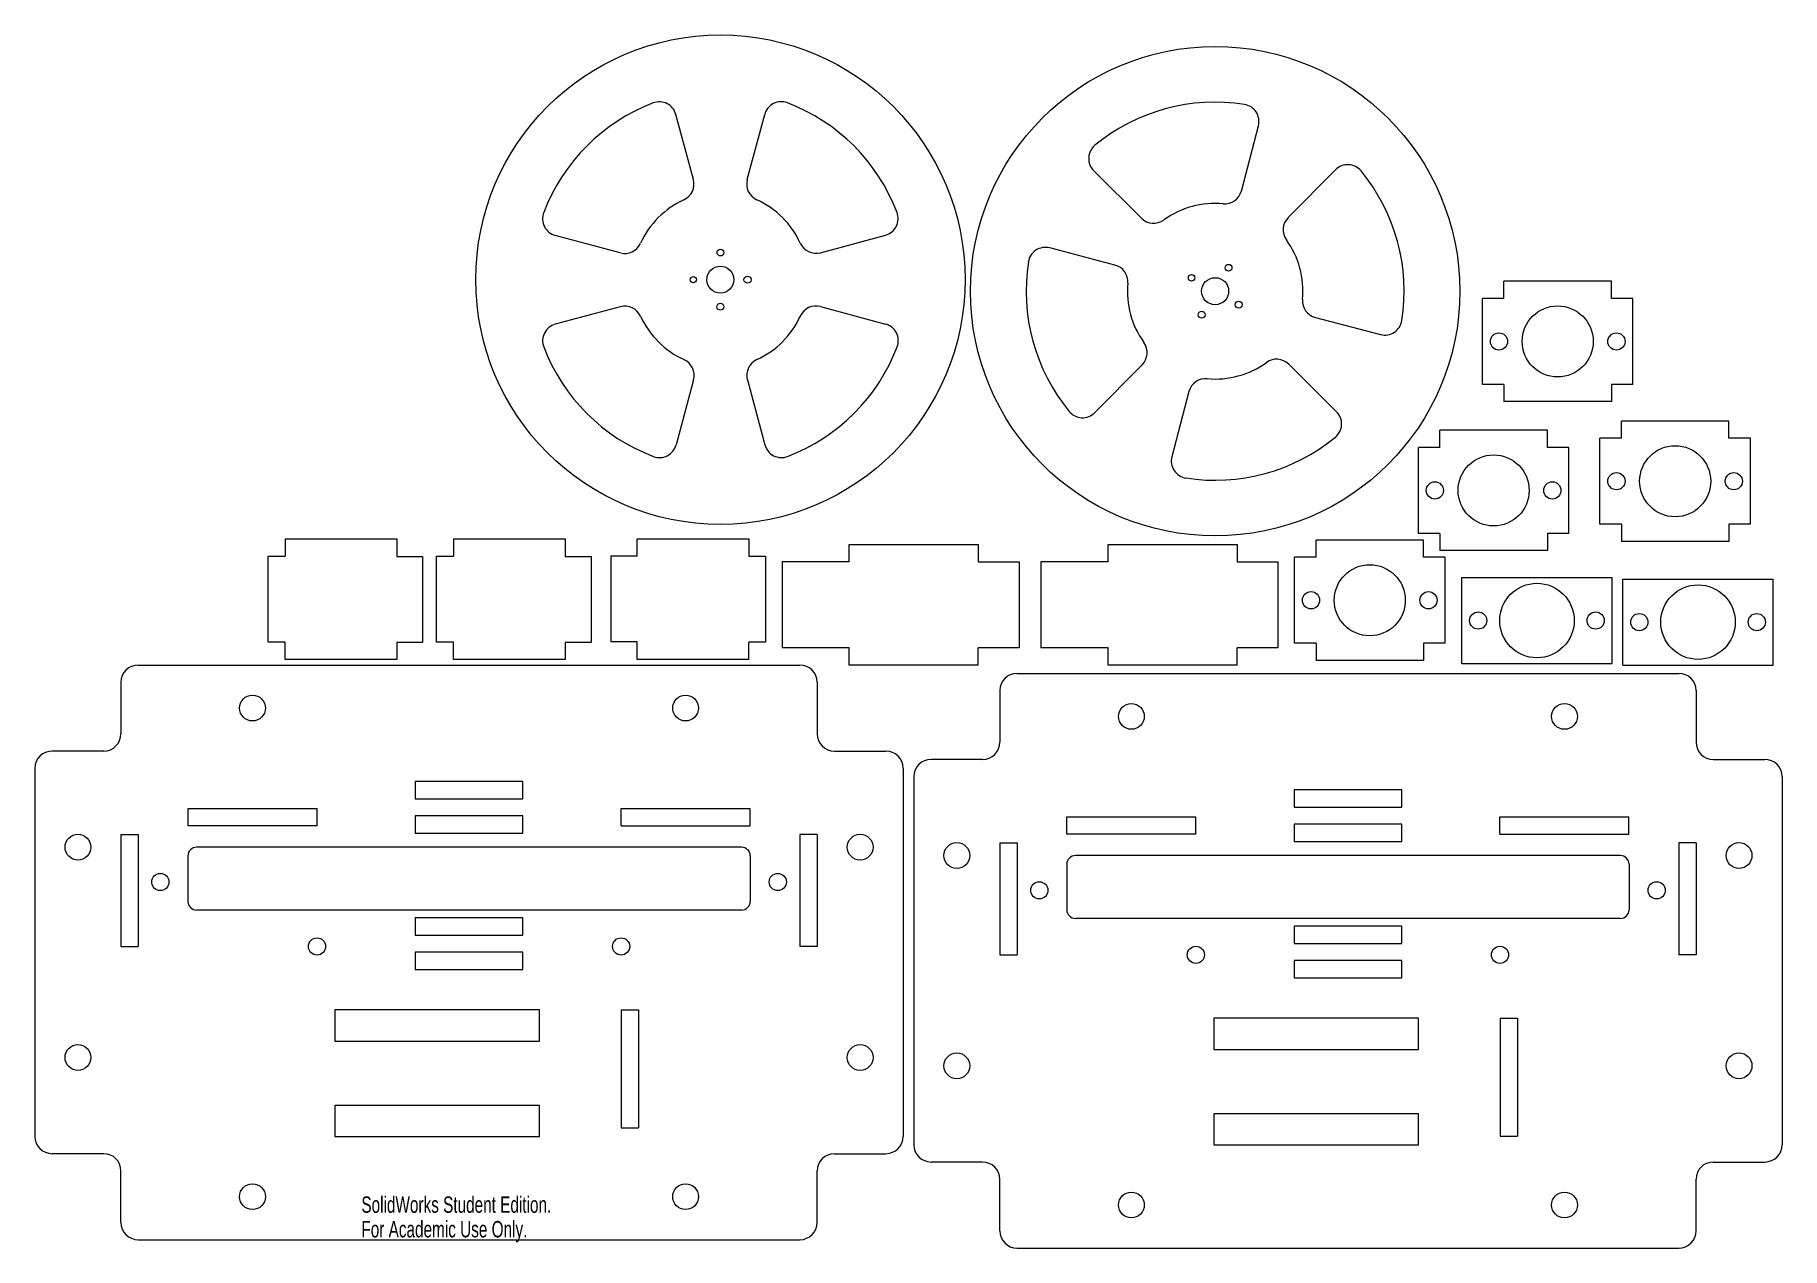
# Model space of a CAD drawing. Header units: inches. Extents: x -3.8 to 16.5, y -0.1 to 14.
import ezdxf

# ---------------------------------------------------------------- set-up
doc = ezdxf.new("R2010")
doc.units = ezdxf.units.IN
doc.header["$MEASUREMENT"] = 0
doc.styles.add('SLDTEXTSTYLE0', font='TXT', dxfattribs={"width": 0.7})

msp = doc.modelspace()

# ---------------------------------------------------------------- linework, layer by layer
at = {"color": 7, "linetype": 'Continuous', "lineweight": 15}
for p, q in [((3.861, 12.352), (3.657, 13.109)), ((4.487, 12.353), (4.69, 13.109)), ((10.233, 12.22), (10.431, 12.978)), ((9.072, 11.903), (8.516, 12.455)), ((10.776, 11.91), (11.328, 12.466)), ((3.011, 11.501), (2.254, 11.704)), ((5.338, 11.503), (6.095, 11.707)), ((8.762, 11.359), (8.004, 11.558)), ((13.286, 10.971), (13.036, 10.971)), ((13.036, 9.971), (13.036, 10.971)), ((14.536, 11.171), (13.286, 11.171)), ((13.286, 10.971), (13.286, 11.171)), ((14.536, 10.971), (14.536, 11.171)), ((14.786, 10.971), (14.536, 10.971)), ((14.786, 9.971), (14.786, 10.971)), ((3.011, 10.875), (2.255, 10.671)), ((5.338, 10.877), (6.095, 10.673)), ((11.093, 10.75), (11.852, 10.552)), ((9.079, 10.199), (8.527, 9.643)), ((10.783, 10.206), (11.34, 9.654)), ((3.862, 10.025), (3.659, 9.268)), ((4.488, 10.026), (4.692, 9.269)), ((13.286, 9.971), (13.036, 9.971)), ((13.286, 9.971), (13.286, 9.771)), ((14.536, 9.971), (14.536, 9.771)), ((14.786, 9.971), (14.536, 9.971)), ((9.623, 9.889), (9.425, 9.131)), ((14.536, 9.771), (13.286, 9.771)), ((13.791, 9.439), (12.541, 9.439)), ((12.541, 9.239), (12.541, 9.439)), ((13.791, 9.239), (13.791, 9.439)), ((14.652, 9.346), (14.402, 9.346)), ((14.402, 8.346), (14.402, 9.346)), ((15.902, 9.546), (14.652, 9.546)), ((14.652, 9.346), (14.652, 9.546)), ((15.902, 9.346), (15.902, 9.546)), ((16.152, 9.346), (15.902, 9.346)), ((16.152, 8.346), (16.152, 9.346)), ((12.541, 9.239), (12.291, 9.239)), ((12.291, 8.239), (12.291, 9.239)), ((14.041, 9.239), (13.791, 9.239)), ((14.041, 8.239), (14.041, 9.239)), ((14.652, 8.346), (14.402, 8.346)), ((14.652, 8.346), (14.652, 8.146)), ((15.902, 8.346), (15.902, 8.146)), ((16.152, 8.346), (15.902, 8.346)), ((-0.888, 8.175), (-0.888, 7.975)), ((-0.888, 8.175), (0.412, 8.175)), ((0.412, 8.175), (0.412, 7.972)), ((1.071, 8.175), (1.071, 7.975)), ((1.071, 8.175), (2.371, 8.175)), ((2.371, 8.175), (2.371, 7.972)), ((3.205, 7.978), (3.205, 8.175)), ((3.205, 8.175), (4.505, 8.175)), ((4.505, 8.175), (4.505, 7.975)), ((12.351, 8.162), (11.101, 8.162)), ((11.101, 7.962), (11.101, 8.162)), ((12.541, 8.239), (12.291, 8.239)), ((12.351, 7.962), (12.351, 8.162)), ((12.541, 8.239), (12.541, 8.039)), ((13.791, 8.239), (13.791, 8.039)), ((14.041, 8.239), (13.791, 8.239)), ((15.902, 8.146), (14.652, 8.146)), ((-1.084, 6.975), (-1.084, 7.975)), ((-1.084, 7.975), (-0.888, 7.975)), ((0.412, 7.972), (0.712, 7.972)), ((0.712, 7.972), (0.712, 6.972)), ((0.875, 6.975), (0.875, 7.975)), ((0.875, 7.975), (1.071, 7.975)), ((2.371, 7.972), (2.671, 7.972)), ((2.671, 7.972), (2.671, 6.972)), ((2.904, 6.978), (2.904, 7.978)), ((2.904, 7.978), (3.205, 7.978)), ((4.505, 7.975), (4.701, 7.975)), ((4.701, 7.975), (4.701, 6.975)), ((5.673, 8.109), (7.173, 8.109)), ((5.673, 7.909), (5.673, 8.109)), ((7.173, 8.109), (7.173, 7.909)), ((8.682, 8.109), (10.182, 8.109)), ((8.682, 7.909), (8.682, 8.109)), ((10.182, 8.109), (10.182, 7.909)), ((11.101, 7.962), (10.851, 7.962)), ((10.851, 6.962), (10.851, 7.962)), ((12.601, 7.962), (12.351, 7.962)), ((13.791, 8.039), (12.541, 8.039)), ((12.601, 6.962), (12.601, 7.962)), ((4.892, 7.909), (4.892, 6.909)), ((5.673, 7.909), (4.892, 7.909)), ((7.173, 7.909), (7.649, 7.909)), ((7.649, 7.909), (7.649, 6.909)), ((7.901, 7.909), (7.901, 6.909)), ((8.682, 7.909), (7.901, 7.909)), ((10.182, 7.909), (10.658, 7.909)), ((10.658, 7.909), (10.658, 6.909)), ((12.795, 6.726), (12.795, 7.726)), ((12.795, 7.726), (14.545, 7.726)), ((14.545, 6.726), (14.545, 7.726)), ((14.668, 6.708), (14.668, 7.708)), ((14.668, 7.708), (16.418, 7.708)), ((16.418, 6.708), (16.418, 7.708)), ((-0.888, 6.975), (-1.084, 6.975)), ((-0.888, 6.775), (-0.888, 6.975)), ((0.712, 6.972), (0.412, 6.972)), ((0.412, 6.972), (0.412, 6.775)), ((1.071, 6.975), (0.875, 6.975)), ((1.071, 6.775), (1.071, 6.975)), ((2.671, 6.972), (2.371, 6.972)), ((2.371, 6.972), (2.371, 6.775)), ((3.205, 6.978), (2.904, 6.978)), ((3.205, 6.775), (3.205, 6.978)), ((4.701, 6.975), (4.505, 6.975)), ((4.505, 6.775), (4.505, 6.975)), ((5.673, 6.909), (4.892, 6.909)), ((5.673, 6.709), (5.673, 6.909)), ((7.649, 6.909), (7.173, 6.909)), ((7.173, 6.709), (7.173, 6.909)), ((8.682, 6.909), (7.901, 6.909)), ((8.682, 6.709), (8.682, 6.909)), ((10.658, 6.909), (10.182, 6.909)), ((10.182, 6.709), (10.182, 6.909)), ((11.101, 6.962), (10.851, 6.962)), ((11.101, 6.962), (11.101, 6.762)), ((12.351, 6.962), (12.351, 6.762)), ((12.601, 6.962), (12.351, 6.962)), ((-2.596, 6.709), (5.1, 6.709)), ((0.412, 6.775), (-0.888, 6.775)), ((2.371, 6.775), (1.071, 6.775)), ((4.505, 6.775), (3.205, 6.775)), ((7.173, 6.709), (5.673, 6.709)), ((10.182, 6.709), (8.682, 6.709)), ((12.351, 6.762), (11.101, 6.762)), ((12.795, 6.726), (14.545, 6.726)), ((14.668, 6.708), (16.418, 6.708)), ((-2.796, 6.509), (-2.796, 5.909)), ((5.3, 6.509), (5.3, 5.909)), ((7.624, 6.612), (15.32, 6.612)), ((7.424, 6.412), (7.424, 5.812)), ((15.52, 6.412), (15.52, 5.812)), ((-2.996, 5.709), (-3.596, 5.709)), ((5.5, 5.709), (6.1, 5.709)), ((-3.796, 5.509), (-3.796, 1.228)), ((6.3, 5.509), (6.3, 1.228)), ((7.224, 5.612), (6.624, 5.612)), ((15.72, 5.612), (16.32, 5.612)), ((1.877, 5.355), (0.627, 5.355)), ((0.627, 5.355), (0.627, 5.155)), ((1.877, 5.155), (1.877, 5.355)), ((6.424, 5.412), (6.424, 1.131)), ((16.52, 5.412), (16.52, 1.131)), ((0.627, 5.155), (1.877, 5.155)), ((12.097, 5.258), (10.847, 5.258)), ((10.847, 5.258), (10.847, 5.058)), ((12.097, 5.058), (12.097, 5.258)), ((-2.016, 5.041), (-0.516, 5.041)), ((-2.016, 4.841), (-2.016, 5.041)), ((-0.516, 4.841), (-0.516, 5.041)), ((0.627, 4.955), (0.627, 4.755)), ((1.877, 4.955), (0.627, 4.955)), ((1.877, 4.755), (1.877, 4.955)), ((3.02, 5.041), (4.52, 5.041)), ((3.02, 4.841), (3.02, 5.041)), ((4.52, 4.841), (4.52, 5.041)), ((8.204, 4.944), (9.704, 4.944)), ((8.204, 4.744), (8.204, 4.944)), ((9.704, 4.744), (9.704, 4.944)), ((10.847, 5.058), (12.097, 5.058)), ((13.24, 4.944), (14.74, 4.944)), ((13.24, 4.744), (13.24, 4.944)), ((14.74, 4.744), (14.74, 4.944)), ((-2.796, 4.737), (-2.796, 3.437)), ((-2.796, 4.737), (-2.596, 4.737)), ((-2.596, 4.737), (-2.596, 3.437)), ((-0.516, 4.841), (-2.016, 4.841)), ((0.627, 4.755), (1.877, 4.755)), ((3.02, 4.841), (4.52, 4.841)), ((5.1, 4.737), (5.1, 3.437)), ((5.3, 4.737), (5.1, 4.737)), ((5.3, 4.737), (5.3, 3.437)), ((9.704, 4.744), (8.204, 4.744)), ((10.847, 4.858), (10.847, 4.658)), ((12.097, 4.858), (10.847, 4.858)), ((12.097, 4.658), (12.097, 4.858)), ((13.24, 4.744), (14.74, 4.744)), ((-2.017, 4.491), (-2.017, 3.96)), ((4.421, 4.591), (-1.917, 4.591)), ((4.521, 4.491), (4.521, 3.96)), ((7.424, 4.64), (7.624, 4.64)), ((7.424, 4.64), (7.424, 3.34)), ((7.624, 4.64), (7.624, 3.34)), ((14.641, 4.494), (8.303, 4.494)), ((10.847, 4.658), (12.097, 4.658)), ((15.32, 4.64), (15.32, 3.34)), ((15.52, 4.64), (15.32, 4.64)), ((15.52, 4.64), (15.52, 3.34)), ((8.203, 4.394), (8.203, 3.863)), ((14.741, 4.394), (14.741, 3.863)), ((4.421, 3.86), (-1.917, 3.86)), ((1.877, 3.769), (0.627, 3.769)), ((0.627, 3.769), (0.627, 3.569)), ((1.877, 3.569), (1.877, 3.769)), ((14.641, 3.763), (8.303, 3.763)), ((12.097, 3.672), (10.847, 3.672)), ((10.847, 3.672), (10.847, 3.472)), ((12.097, 3.472), (12.097, 3.672)), ((0.627, 3.569), (1.877, 3.569)), ((10.847, 3.472), (12.097, 3.472)), ((-2.796, 3.437), (-2.596, 3.437)), ((0.627, 3.369), (0.627, 3.169)), ((1.877, 3.369), (0.627, 3.369)), ((1.877, 3.169), (1.877, 3.369)), ((5.3, 3.437), (5.1, 3.437)), ((7.424, 3.34), (7.624, 3.34)), ((10.847, 3.272), (10.847, 3.072)), ((12.097, 3.272), (10.847, 3.272)), ((12.097, 3.072), (12.097, 3.272)), ((15.52, 3.34), (15.32, 3.34)), ((0.627, 3.169), (1.877, 3.169)), ((10.847, 3.072), (12.097, 3.072)), ((2.071, 2.699), (-0.309, 2.699)), ((-0.309, 2.699), (-0.309, 2.336)), ((2.071, 2.336), (2.071, 2.699)), ((3.022, 2.699), (3.022, 1.33)), ((3.022, 2.699), (3.222, 2.699)), ((3.222, 2.699), (3.222, 1.33)), ((12.291, 2.602), (9.911, 2.602)), ((9.911, 2.602), (9.911, 2.239)), ((12.291, 2.239), (12.291, 2.602)), ((13.242, 2.602), (13.242, 1.233)), ((13.242, 2.602), (13.442, 2.602)), ((13.442, 2.602), (13.442, 1.233)), ((-0.309, 2.336), (2.071, 2.336)), ((9.911, 2.239), (12.291, 2.239)), ((2.071, 1.588), (-0.309, 1.588)), ((-0.309, 1.588), (-0.309, 1.226)), ((2.071, 1.226), (2.071, 1.588)), ((12.291, 1.491), (9.911, 1.491)), ((9.911, 1.491), (9.911, 1.129)), ((12.291, 1.129), (12.291, 1.491)), ((-0.309, 1.226), (2.071, 1.226)), ((3.022, 1.33), (3.222, 1.33)), ((13.242, 1.233), (13.442, 1.233)), ((-2.996, 1.028), (-3.596, 1.028)), ((5.5, 1.028), (6.1, 1.028)), ((9.911, 1.129), (12.291, 1.129)), ((-2.796, 0.228), (-2.796, 0.828)), ((5.3, 0.228), (5.3, 0.828)), ((7.224, 0.931), (6.624, 0.931)), ((15.72, 0.931), (16.32, 0.931)), ((7.424, 0.131), (7.424, 0.731)), ((15.52, 0.131), (15.52, 0.731)), ((-2.596, 0.028), (5.1, 0.028)), ((7.624, -0.069), (15.32, -0.069))]:
    msp.add_line(p, q, dxfattribs=at)
for centre, radius in [((4.175, 11.189), 2.845), ((9.928, 11.055), 2.845), ((4.175, 11.504), 0.0394), ((3.86, 11.189), 0.0375), ((4.175, 11.189), 0.157), ((4.49, 11.189), 0.0413), ((9.654, 11.211), 0.0375), ((9.928, 11.055), 0.157), ((10.084, 11.328), 0.0394), ((4.175, 10.874), 0.0405), ((9.772, 10.781), 0.0405), ((10.201, 10.898), 0.0413), ((13.911, 10.471), 0.413), ((13.228, 10.471), 0.1), ((14.594, 10.471), 0.1), ((13.166, 8.739), 0.413), ((15.277, 8.846), 0.413), ((14.594, 8.846), 0.1), ((15.959, 8.846), 0.1), ((12.483, 8.739), 0.1), ((13.849, 8.739), 0.1), ((11.726, 7.462), 0.413), ((11.043, 7.462), 0.1), ((12.409, 7.462), 0.1), ((13.67, 7.226), 0.433), ((15.543, 7.208), 0.433), ((12.987, 7.226), 0.1), ((14.352, 7.226), 0.1), ((14.86, 7.208), 0.1), ((16.226, 7.208), 0.1), ((-1.266, 6.209), 0.15), ((3.77, 6.209), 0.15), ((8.954, 6.112), 0.15), ((13.99, 6.112), 0.15), ((-3.296, 4.591), 0.15), ((5.8, 4.591), 0.15), ((6.924, 4.494), 0.15), ((16.02, 4.494), 0.15), ((-2.338, 4.187), 0.1), ((4.842, 4.187), 0.1), ((7.883, 4.09), 0.1), ((15.062, 4.09), 0.1), ((-0.516, 3.437), 0.1), ((3.02, 3.437), 0.1), ((9.704, 3.34), 0.1), ((13.24, 3.34), 0.1), ((-3.296, 2.146), 0.15), ((5.8, 2.146), 0.15), ((6.924, 2.049), 0.15), ((16.02, 2.049), 0.15), ((-1.266, 0.528), 0.15), ((3.77, 0.528), 0.15), ((8.954, 0.431), 0.15), ((13.99, 0.431), 0.15)]:
    msp.add_circle(centre, radius, dxfattribs=at)
for centre, radius, start, end in [((4.175, 11.189), 2.198, 110.8347, 159.2316), ((3.464, 13.057), 0.2, 15.0912, 110.8347), ((4.883, 13.058), 0.2, 69.2316, 164.9752), ((4.175, 11.189), 2.198, 20.8347, 69.2316), ((9.928, 11.055), 2.198, 81.0902, 129.4872), ((10.237, 13.029), 0.2, 345.3467, 81.0902), ((8.657, 12.597), 0.2, 129.4872, 225.2307), ((11.47, 12.326), 0.2, 39.4872, 135.2307), ((9.928, 11.055), 2.198, 351.0902, 39.4872), ((3.668, 12.3), 0.2, 294.5162, 15.0912), ((4.68, 12.301), 0.2, 164.9752, 245.5501), ((10.039, 12.271), 0.2, 264.7718, 345.3467), ((4.175, 11.189), 1.021, 114.5162, 155.5501), ((4.175, 11.189), 1.021, 24.5162, 65.5501), ((9.928, 11.055), 1.021, 84.7718, 125.8056), ((2.306, 11.898), 0.2, 159.2316, 254.9752), ((6.042, 11.9), 0.2, 285.0912, 20.8347), ((9.213, 12.045), 0.2, 225.2307, 305.8056), ((10.918, 11.769), 0.2, 135.2307, 215.8056), ((3.063, 11.694), 0.2, 254.9752, 335.5501), ((5.286, 11.696), 0.2, 204.5162, 285.0912), ((9.928, 11.055), 1.021, 354.7718, 35.8056), ((9.928, 11.055), 2.198, 171.0902, 219.4872), ((7.953, 11.364), 0.2, 75.3467, 171.0902), ((8.712, 11.166), 0.2, 354.7718, 75.3467), ((9.928, 11.055), 1.021, 174.7718, 215.8056), ((3.063, 10.682), 0.2, 24.5162, 105.0912), ((5.286, 10.683), 0.2, 74.9752, 155.5501), ((11.144, 10.943), 0.2, 174.7718, 255.3467), ((2.307, 10.478), 0.2, 105.0912, 200.8347), ((4.175, 11.189), 1.021, 204.5162, 245.5501), ((4.175, 11.189), 1.021, 294.5162, 335.5501), ((6.043, 10.48), 0.2, 339.2316, 74.9752), ((11.902, 10.745), 0.2, 255.3467, 351.0902), ((4.175, 11.189), 2.198, 200.8347, 249.2316), ((4.175, 11.189), 2.198, 290.8347, 339.2316), ((8.937, 10.34), 0.2, 315.2307, 35.8056), ((3.669, 10.077), 0.2, 344.9752, 65.5501), ((4.681, 10.078), 0.2, 114.5162, 195.0912), ((9.928, 11.055), 1.021, 264.7718, 305.8056), ((10.642, 10.064), 0.2, 45.2307, 125.8056), ((9.817, 9.838), 0.2, 84.7718, 165.3467), ((8.385, 9.784), 0.2, 219.4872, 315.2307), ((11.199, 9.512), 0.2, 309.4872, 45.2307), ((9.928, 11.055), 2.198, 261.0902, 309.4872), ((3.466, 9.32), 0.2, 249.2316, 344.9752), ((4.885, 9.321), 0.2, 195.0912, 290.8347), ((9.618, 9.08), 0.2, 165.3467, 261.0902), ((-2.596, 6.509), 0.2, 90, 180), ((5.1, 6.509), 0.2, 0, 90), ((7.624, 6.412), 0.2, 90, 180), ((15.32, 6.412), 0.2, 0, 90), ((-2.996, 5.909), 0.2, 270, 0), ((5.5, 5.909), 0.2, 180, 270), ((-3.596, 5.509), 0.2, 90, 180), ((6.1, 5.509), 0.2, 0, 90), ((7.224, 5.812), 0.2, 270, 0), ((15.72, 5.812), 0.2, 180, 270), ((6.624, 5.412), 0.2, 90, 180), ((16.32, 5.412), 0.2, 0, 90), ((-1.917, 4.491), 0.1, 90, 180), ((4.421, 4.491), 0.1, 0, 90), ((8.303, 4.394), 0.1, 90, 180), ((14.641, 4.394), 0.1, 0, 90), ((-1.917, 3.96), 0.1, 180, 270), ((4.421, 3.96), 0.1, 270, 0), ((8.303, 3.863), 0.1, 180, 270), ((14.641, 3.863), 0.1, 270, 0), ((-3.596, 1.228), 0.2, 180, 270), ((6.1, 1.228), 0.2, 270, 0), ((-2.996, 0.828), 0.2, 0, 90), ((5.5, 0.828), 0.2, 90, 180), ((6.624, 1.131), 0.2, 180, 270), ((16.32, 1.131), 0.2, 270, 0), ((7.224, 0.731), 0.2, 0, 90), ((15.72, 0.731), 0.2, 90, 180), ((-2.596, 0.228), 0.2, 180, 270), ((5.1, 0.228), 0.2, 270, 0), ((7.624, 0.131), 0.2, 180, 270), ((15.32, 0.131), 0.2, 270, 0)]:
    msp.add_arc(centre, radius, start, end, dxfattribs=at)

# ---------------------------------------------------------------- texts
at = {"color": 7, "linetype": 'Continuous', "char_height": 0.1903, "attachment_point": 1, "style": 'SLDTEXTSTYLE0'}
for s, insert in [('SolidWorks Student Edition.', (0, 0.531)), ('For Academic Use Only.', (0, 0.245))]:
    msp.add_mtext(s, dxfattribs=dict(at, insert=insert))

doc.saveas('drawing.dxf')
